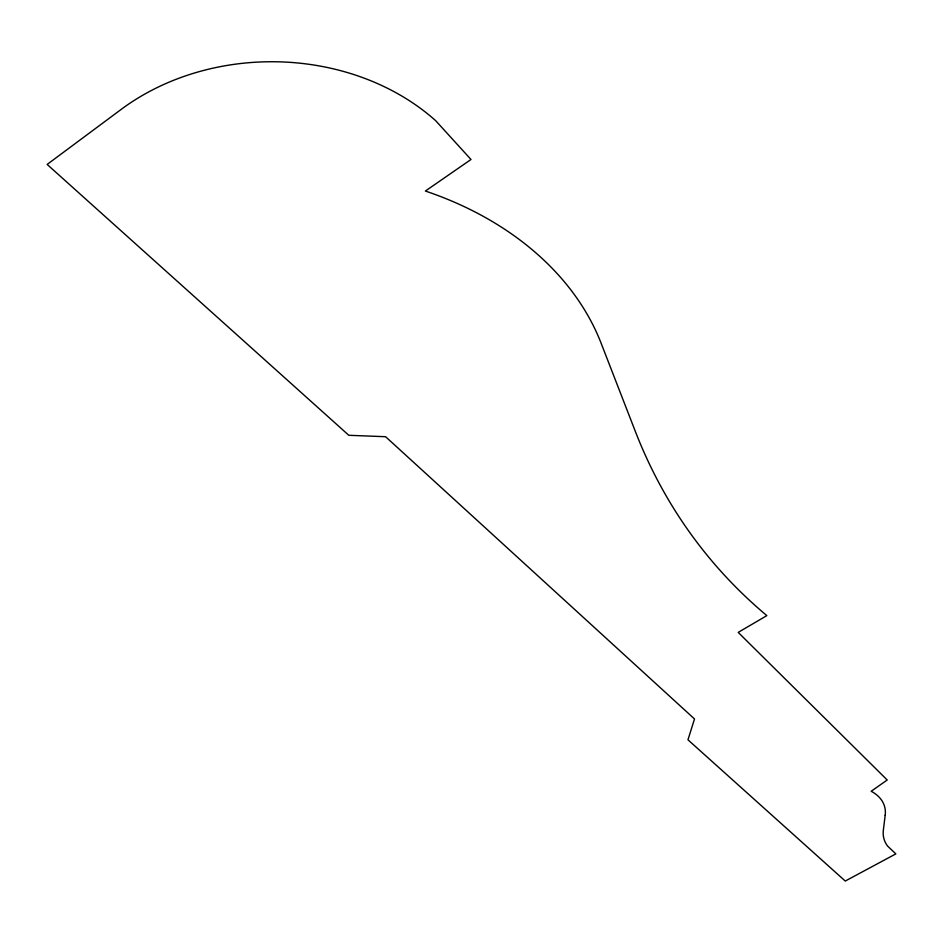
<?xml version="1.0" encoding="UTF-8"?>
<svg xmlns="http://www.w3.org/2000/svg" width="943" height="943" viewBox="0 0 943 943"><rect width="100%" height="100%" fill="white"/><g stroke="black" fill="none" stroke-linecap="round" stroke-linejoin="round"><path stroke-width="1.41" d="M885.194 815.271L883.367 830.005A59.904 35.362 -18.4 0 0 887.599 846.071L895.85 853.886L845.258 881.045L687.966 739.807L694.508 718.967L385.593 436.715L348.804 435.289L47.15 164.436L122.26 108.598A222.76 181.81 -0.5 0 1 435.749 120.751L470.993 159.497L425.376 191.04A332.101 251.404 -3.3 0 1 601.186 343.382L635.346 431.423A1012.923 671.392 -38.9 0 0 766.836 615.614L738.204 632.388L887.21 779.991L871.191 791.26A57.535 34.702 -16.5 0 1 885.194 815.271"/></g></svg>
